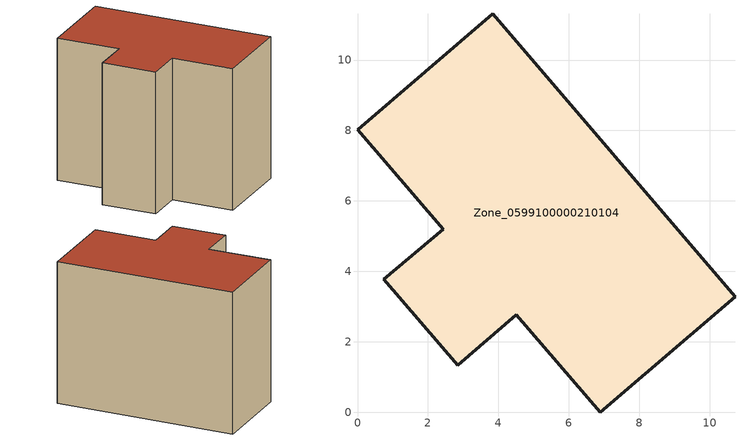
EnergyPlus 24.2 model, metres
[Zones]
Zone_0599100000210104
 floor ground (C_G): 4.51,2.77 2.84,1.33 0.75,3.77 2.43,5.2 0,8.02 3.84,11.31 10.72,3.28 6.89,0 z0.11
 wall outside (C_F): 2.43,5.2 0.75,3.77 2.84,1.33 4.51,2.77 6.89,0 10.72,3.28 3.84,11.31 0,8.02 2.43,5.2 z0.11:8.54
 roof outside (C_R): 4.51,2.77 6.89,0 10.72,3.28 3.84,11.31 0,8.02 2.43,5.2 0.75,3.77 2.84,1.33 z8.54
[BUILDING]
Pand.0599100000210104: North Axis=0; Terrain=City; Loads Convergence Tolerance Value=0.04; Temperature Convergence Tolerance Value=0.4; Solar Distribution=FullExterior; Maximum Number of Warmup Days=25; Minimum Number of Warmup Days=1
[Site:Location]
Rotterdam.The.Hague.AP_ZH_NLD Design_Conditions: Latitude=51.96; Longitude=4.45; Time Zone=1; Elevation=-4.5
[SITE:GROUNDTEMPERATURE:BUILDINGSURFACE]
18, 18, 18, 18, 18, 18, 18, 18, 18, 18, 18, 18
[MATERIAL] Thermal Absorptance=0.9; Solar Absorptance=0.7; Visible Absorptance=0.7
Name | Roughness | Thickness | Conductivity | Density | Specific Heat
G.TC.1975-1991 | MediumSmooth | 0.15 | 0.288461 | 540 | 1210
F.TC.1975-1991 | Rough | 0.3 | 0.230769 | 1920 | 840
R.TC.1975-1991 | MediumRough | 0.2 | 0.153846 | 1500 | 1000
[CONSTRUCTION]
C_G: G.TC.1975-1991
C_F: F.TC.1975-1991
C_R: R.TC.1975-1991
[ZONE]
Zone_0599100000210104: Type=1; Multiplier=1; Ceiling Height=Autocalculate; Volume=Autocalculate; Floor Area=autocalculate; Part of Total Floor Area=Yes
[ZONEINFILTRATION:DESIGNFLOWRATE]
Infil_Zone_0599100000210104: Zone or ZoneList or Space or SpaceList=Zone_0599100000210104; Schedule=AlwaysOn; Design Flow Rate Calculation Method=Flow/Area; Flow Rate per Floor Area=0.003; Constant Term Coefficient=1; Temperature Term Coefficient=0; Velocity Term Coefficient=0; Velocity Squared Term Coefficient=0
[HVACTEMPLATE:ZONE:IDEALLOADSAIRSYSTEM]
Zone_0599100000210104: Maximum Heating Supply Air Temperature=50; Minimum Cooling Supply Air Temperature=13; Maximum Heating Supply Air Humidity Ratio=0.0156; Minimum Cooling Supply Air Humidity Ratio=0.0077; Heating Limit=NoLimit; Cooling Limit=NoLimit; Dehumidification Control Type=ConstantSensibleHeatRatio; Cooling Sensible Heat Ratio=0.7; Dehumidification Setpoint=60; Humidification Control Type=None; Humidification Setpoint=30; Outdoor Air Method=None; Outdoor Air Flow Rate per Person=0.00944; Outdoor Air Flow Rate per Zone Floor Area=0; Outdoor Air Flow Rate per Zone=0; Demand Controlled Ventilation Type=None; Outdoor Air Economizer Type=NoEconomizer; Heat Recovery Type=None; Sensible Heat Recovery Effectiveness=0.7; Latent Heat Recovery Effectiveness=0.65
[ZONECONTROL:THERMOSTAT]
ThermostatControl_Zone_0599100000210104: Zone or ZoneList=Zone_0599100000210104; Control Type Schedule=DualSetpointControlType; Control 1=Thermostat_Zone_0599100000210104; Temperature Difference Between Cutout And Setpoint=0
[THERMOSTATSETPOINT:DUALSETPOINT]
Thermostat_Zone_0599100000210104: Heating Setpoint Temperature Schedule=HeatingSetpoint_Zone_0599100000210104; Cooling Setpoint Temperature Schedule=CoolingSetpoint_Zone_0599100000210104
[SCHEDULE:COMPACT]
HeatingSetpoint_Zone_0599100000210104: Through: 12/31, For: AllDays, Until: 24:00, 21
CoolingSetpoint_Zone_0599100000210104: Through: 12/31, For: AllDays, Until: 24:00, 24
DualSetpointControlType: Through: 12/31, For: AllDays, Until: 24:00, 4
AlwaysOn: Through: 12/31, For: AllDays, Until: 24:00, 1
